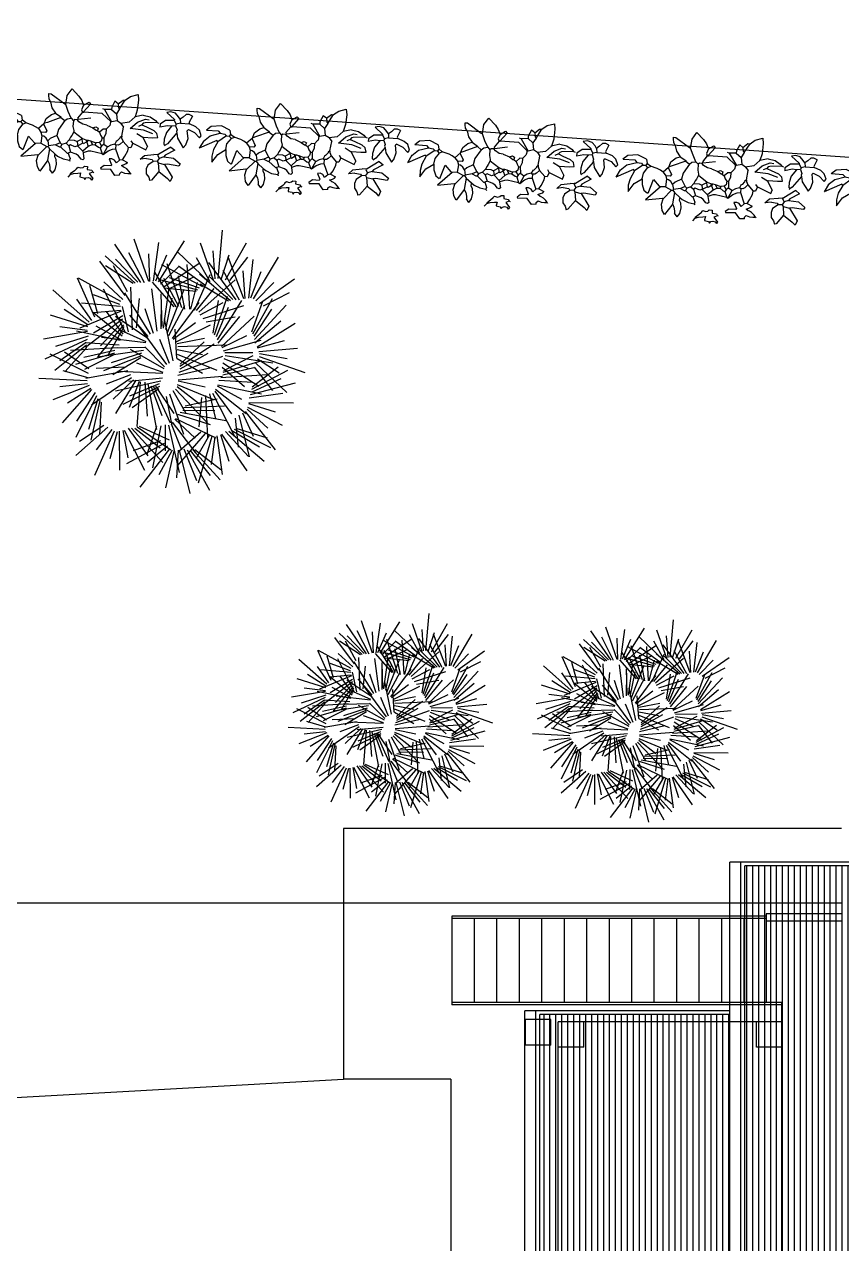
# Model space of a CAD drawing. Extents: x 4528.4 to 4562.1, y -3722.5 to -3696.6.
# Drawn here: x 4538.28 to 4543.76, y -3709.87 to -3701.7 of the extents above; entities that cross this region are included whole.
import ezdxf

# ---------------------------------------------------------------- set-up
doc = ezdxf.new("R2010")
doc.units = 0
doc.layers.get('0').update_dxf_attribs({"true_color": 0xffffff})
for name, color, linetype, true_color in [('alberi', 74, 'Continuous', 0x4c9900), ('copertura', 8, 'Continuous', 0x808080), ('copertura_pianta', 1, 'Continuous', 0xff0000), ('coppi', 191, 'Continuous', 0xbf7fff), ('costruz', 205, 'Continuous', 0x854c99), ('infissi', 83, 'Continuous', 0x7fcc66), ('muro_trat', 30, 'Continuous', 0xff7f00), ('planim', 1, 'Continuous', 0xff0000), ('retini', 9, 'Continuous', 0xc0c0c0), ('retino', 4, 'Continuous', 0x00ffff), ('scala', 41, 'Continuous', 0xffdf7f), ('verde', 82, 'Continuous', 0x33cc00)]:
    doc.layers.add(name, color=color, linetype=linetype, true_color=true_color)
pattern_1 = [(270, (0, 0), (0.08, 0), [])]

# ---------------------------------------------------------------- blocks, each defined once
blk = doc.blocks.new('albero033')
for p, q in [((-0.295, 0.761), (-0.225, 1.169)), ((-0.222, 0.764), (-0.04, 1.154)), ((0.161, 0.764), (0.14, 1.212)), ((-0.383, 0.744), (-0.681, 1.08)), ((-0.339, 0.758), (-0.446, 1.102)), ((-0.305, 0.762), (-0.337, 1.016)), ((-0.251, 0.755), (-0.155, 1.055)), ((-0.192, 0.773), (-0.024, 1.017)), ((-0.168, 0.768), (0.065, 1.064)), ((0.093, 0.752), (-0.087, 1.105)), ((0.189, 0.759), (0.217, 1.017)), ((0.204, 0.746), (0.337, 1.082)), ((-0.358, 0.758), (-0.499, 0.977)), ((-0.148, 0.767), (0.077, 0.971)), ((-0.145, 0.487), (-0.12, 0.917)), ((0.051, 0.748), (-0.104, 0.972)), ((0.134, 0.755), (0.068, 0.985)), ((0.233, 0.728), (0.368, 0.946)), ((0.24, 0.722), (0.551, 0.995)), ((-0.429, 0.692), (-0.79, 0.853)), ((-0.572, 0.452), (-0.79, 0.844)), ((-0.398, 0.72), (-0.595, 0.858)), ((-0.525, 0.455), (-0.556, 0.815)), ((-0.482, 0.449), (-0.325, 0.832)), ((-0.212, 0.457), (-0.297, 0.862)), ((-0.12, 0.506), (-0.055, 0.795)), ((-0.096, 0.51), (0.011, 0.871)), ((0.27, 0.689), (0.534, 0.862)), ((0.299, 0.678), (0.686, 0.867)), ((0.573, 0.608), (0.723, 0.835)), ((0.591, 0.571), (0.853, 0.868)), ((-0.459, 0.664), (-0.72, 0.739)), ((-0.544, 0.46), (-0.634, 0.704)), ((-0.491, 0.452), (-0.467, 0.707)), ((-0.251, 0.438), (-0.478, 0.718)), ((-0.44, 0.434), (-0.281, 0.706)), ((-0.41, 0.436), (-0.148, 0.778)), ((-0.221, 0.454), (-0.345, 0.679)), ((-0.169, 0.468), (-0.19, 0.782)), ((-0.078, 0.517), (0.057, 0.789)), ((0.035, 0.408), (0.046, 0.68)), ((0.07, 0.386), (0.14, 0.775)), ((0.132, 0.354), (0.386, 0.724)), ((0.327, 0.666), (0.611, 0.75)), ((0.343, 0.646), (0.71, 0.73)), ((0.61, 0.534), (0.799, 0.68)), ((0.628, 0.512), (1.037, 0.696)), ((-0.742, 0.318), (-0.996, 0.597)), ((-0.627, 0.411), (-0.945, 0.646)), ((-0.738, 0.337), (-0.902, 0.593)), ((-0.592, 0.432), (-0.754, 0.608)), ((-0.287, 0.409), (-0.688, 0.611)), ((-0.27, 0.431), (-0.481, 0.583)), ((-0.379, 0.439), (-0.162, 0.641)), ((-0.356, 0.428), (-0.065, 0.666)), ((-0.337, 0.423), (-0.073, 0.573)), ((-0.19, 0.219), (-0.24, 0.63)), ((-0.121, 0.243), (-0.059, 0.668)), ((-0.07, 0.261), (0.068, 0.612)), ((0.105, 0.363), (0.191, 0.587)), ((0.358, 0.634), (0.661, 0.65)), ((-0.748, 0.265), (-1.103, 0.508)), ((-0.752, 0.295), (-0.965, 0.501)), ((-0.663, 0.389), (-0.902, 0.52)), ((-0.231, 0.203), (-0.433, 0.502)), ((-0.147, 0.226), (-0.14, 0.54)), ((-0.095, 0.26), (-0.004, 0.542)), ((-0.052, 0.266), (0.106, 0.526)), ((0.092, 0.062), (0.074, 0.476)), ((0.151, 0.333), (0.33, 0.522)), ((0.155, 0.314), (0.464, 0.502)), ((0.163, 0.081), (0.258, 0.501)), ((0.627, 0.466), (0.988, 0.465)), ((0.634, 0.484), (0.884, 0.553)), ((-0.744, 0.234), (-1.024, 0.378)), ((-0.31, 0.344), (-0.706, 0.36)), ((-0.27, 0.177), (-0.652, 0.413)), ((-0.293, 0.381), (-0.526, 0.436)), ((-0.25, 0.198), (-0.447, 0.367)), ((-0.2, 0.216), (-0.303, 0.451)), ((0.05, 0.049), (-0.128, 0.363)), ((0.137, 0.066), (0.166, 0.379)), ((0.167, 0.282), (0.407, 0.374)), ((0.19, 0.096), (0.302, 0.37)), ((0.215, 0.095), (0.379, 0.434)), ((0.234, 0.099), (0.411, 0.346)), ((0.599, 0.383), (0.856, 0.201)), ((0.599, 0.352), (0.917, 0.062)), ((0.618, 0.422), (0.986, 0.234)), ((0.621, 0.432), (0.874, 0.386)), ((0.741, 0.051), (0.928, 0.4)), ((-0.757, 0.192), (-1.148, 0.328)), ((-0.328, 0.306), (-0.599, 0.28)), ((0.01, 0.027), (-0.353, 0.291)), ((0.031, 0.046), (-0.153, 0.229)), ((0.083, 0.06), (-0.003, 0.302)), ((0.17, 0.272), (0.582, 0.303)), ((0.174, 0.229), (0.488, 0.207)), ((0.579, 0.281), (0.706, 0.005)), ((0.586, 0.299), (0.799, -0.011)), ((0.598, 0.321), (0.781, 0.088)), ((0.715, 0.083), (0.809, 0.338)), ((0.79, 0.002), (1.146, 0.275)), ((-0.761, 0.148), (-1.118, 0.099)), ((-0.759, 0.182), (-1.015, 0.193)), ((-0.764, 0.129), (-1.003, 0.026)), ((-0.523, -0.06), (-0.844, 0.136)), ((-0.524, -0.041), (-0.753, 0.159)), ((-0.298, 0.114), (-0.691, 0.165)), ((-0.278, 0.15), (-0.505, 0.225)), ((0.19, 0.202), (0.612, 0.12)), ((0.206, 0.175), (0.483, 0.071)), ((0.206, 0.151), (0.549, -0.004)), ((0.21, 0.132), (0.462, -0.038)), ((0.577, 0.08), (0.965, 0.159)), ((0.585, 0.121), (0.842, 0.211)), ((0.767, 0.019), (0.918, 0.205)), ((-0.755, 0.102), (-1.135, -0.137)), ((-0.711, 0.049), (-0.929, -0.281)), ((-0.513, -0.113), (-0.922, 0.022)), ((-0.707, -0.307), (-0.913, 0.071)), ((-0.734, 0.083), (-0.901, -0.088)), ((-0.688, 0.014), (-0.805, -0.231)), ((-0.696, -0.278), (-0.793, 0.002)), ((-0.525, -0.085), (-0.787, 0.053)), ((-0.677, -0.262), (-0.777, 0.101)), ((-0.327, 0.056), (-0.7, 0.004)), ((-0.665, -0.247), (-0.695, 0.055)), ((-0.286, 0.021), (-0.687, -0.134)), ((-0.341, 0.07), (-0.644, 0.079)), ((-0.313, 0.035), (-0.603, -0.025)), ((-0.319, 0.078), (-0.591, 0.076)), ((-0.258, 0.007), (-0.535, -0.142)), ((-0.023, -0.034), (-0.411, 0.046)), ((0, 0), (-0.221, 0.092)), ((0.28, 0.002), (0.654, -0.128)), ((0.307, 0.033), (0.574, -0.02)), ((0.569, 0.04), (0.808, 0.042)), ((0.57, 0.011), (1.008, -0.089)), ((0.8, -0.043), (1.152, 0.039)), ((0.802, -0.024), (1.03, 0.1)), ((-0.748, -0.368), (-1.035, -0.069)), ((-0.717, -0.336), (-0.901, -0.081)), ((-0.501, -0.142), (-0.81, -0.081)), ((-0.231, -0.028), (-0.564, -0.273)), ((-0.224, -0.034), (-0.378, -0.24)), ((-0.197, -0.055), (-0.358, -0.378)), ((-0.047, -0.068), (-0.318, -0.05)), ((-0.183, -0.069), (-0.233, -0.324)), ((0.007, -0.097), (-0.2, -0.319)), ((0.026, -0.096), (-0.18, -0.411)), ((-0.155, -0.076), (-0.173, -0.525)), ((-0.128, -0.07), (-0.081, -0.305)), ((0.051, -0.099), (-0.095, -0.357)), ((-0.086, -0.07), (0.062, -0.437)), ((0.08, -0.088), (-0.068, -0.492)), ((-0.045, -0.07), (0.091, -0.306)), ((0.108, -0.077), (0.038, -0.384)), ((0.152, -0.079), (0.118, -0.491)), ((0.162, -0.078), (0.216, -0.329)), ((0.196, -0.071), (0.333, -0.405)), ((0.215, -0.07), (0.374, -0.276)), ((0.239, -0.054), (0.565, -0.363)), ((0.252, -0.029), (0.46, -0.149)), ((0.45, -0.099), (0.529, -0.522)), ((0.469, -0.074), (0.565, -0.374)), ((0.508, -0.054), (0.688, -0.427)), ((0.516, -0.048), (0.69, -0.237)), ((0.542, -0.025), (0.83, -0.243)), ((0.558, -0.014), (0.8, -0.111)), ((0.635, -0.289), (0.814, -0.084)), ((0.648, -0.328), (0.947, -0.069)), ((0.801, -0.088), (1.202, -0.187)), ((0.802, -0.078), (1.058, -0.064)), ((-0.502, -0.186), (-0.915, -0.164)), ((-0.501, -0.196), (-0.75, -0.257)), ((0.392, -0.144), (0.327, -0.44)), ((0.409, -0.133), (0.391, -0.509)), ((0.432, -0.123), (0.437, -0.419)), ((0.791, -0.131), (1.083, -0.248)), ((0.798, -0.161), (1.174, -0.37)), ((0.798, -0.215), (1.076, -0.468)), ((0.805, -0.191), (1.036, -0.376)), ((-0.771, -0.405), (-1.112, -0.287)), ((-0.754, -0.376), (-0.978, -0.25)), ((-0.58, -0.563), (-0.826, -0.278)), ((-0.493, -0.229), (-0.823, -0.376)), ((-0.475, -0.272), (-0.773, -0.607)), ((-0.575, -0.544), (-0.732, -0.283)), ((-0.491, -0.249), (-0.692, -0.413)), ((-0.449, -0.284), (-0.562, -0.495)), ((-0.417, -0.311), (-0.535, -0.688)), ((-0.385, -0.337), (-0.43, -0.606)), ((0.298, -0.332), (0.693, -0.352)), ((0.316, -0.294), (0.587, -0.27)), ((0.662, -0.368), (0.869, -0.248)), ((0.677, -0.392), (1.107, -0.263)), ((0.796, -0.234), (0.982, -0.473)), ((-0.787, -0.449), (-1.234, -0.489)), ((-0.783, -0.421), (-1.043, -0.404)), ((-0.587, -0.616), (-0.935, -0.363)), ((-0.59, -0.585), (-0.797, -0.374)), ((-0.265, -0.415), (-0.621, -0.536)), ((-0.218, -0.442), (-0.583, -0.669)), ((-0.281, -0.404), (-0.581, -0.452)), ((-0.248, -0.433), (-0.521, -0.546)), ((-0.188, -0.45), (-0.433, -0.649)), ((0.199, -0.445), (0.281, -0.85)), ((0.208, -0.441), (0.33, -0.667)), ((0.238, -0.425), (0.463, -0.708)), ((0.257, -0.419), (0.466, -0.572)), ((0.275, -0.397), (0.674, -0.602)), ((0.28, -0.369), (0.513, -0.426)), ((0.67, -0.437), (1.028, -0.485)), ((0.679, -0.42), (0.936, -0.385)), ((-0.772, -0.517), (-1.116, -0.711)), ((-0.777, -0.476), (-1.004, -0.552)), ((-0.598, -0.688), (-0.985, -0.542)), ((-0.767, -0.558), (-0.983, -0.723)), ((-0.584, -0.647), (-0.86, -0.495)), ((-0.155, -0.479), (-0.436, -0.783)), ((-0.147, -0.485), (-0.259, -0.716)), ((-0.116, -0.5), (-0.214, -0.848)), ((-0.1, -0.512), (-0.102, -0.771)), ((0.064, -0.503), (-0.073, -0.774)), ((-0.072, -0.513), (-0.005, -0.957)), ((-0.046, -0.502), (0.044, -0.724)), ((0.082, -0.496), (-0.028, -0.857)), ((-0.005, -0.494), (0.21, -0.827)), ((0.036, -0.487), (0.213, -0.693)), ((0.107, -0.493), (0.039, -0.781)), ((0.131, -0.474), (0.103, -0.903)), ((0.156, -0.455), (0.174, -0.769)), ((0.627, -0.547), (0.904, -0.876)), ((0.631, -0.516), (0.862, -0.73)), ((0.655, -0.479), (0.995, -0.714)), ((0.659, -0.47), (0.904, -0.549)), ((0.456, -0.674), (0.673, -0.774)), ((0.48, -0.641), (0.865, -0.735)), ((0.505, -0.607), (0.775, -0.635)), ((0.598, -0.614), (0.688, -0.904)), ((0.607, -0.597), (0.777, -0.933)), ((0.622, -0.577), (0.773, -0.832)), ((-0.598, -0.778), (-0.984, -1.007)), ((-0.603, -0.732), (-0.962, -0.772)), ((-0.6, -0.698), (-0.856, -0.681)), ((-0.607, -0.751), (-0.849, -0.847)), ((-0.273, -0.769), (-0.601, -0.954)), ((-0.291, -0.761), (-0.577, -0.864)), ((-0.222, -0.786), (-0.538, -1.078)), ((-0.253, -0.783), (-0.501, -0.945)), ((-0.191, -0.789), (-0.394, -1.03)), ((0.218, -0.764), (0.032, -1.005)), ((0.035, -0.783), (0.249, -0.952)), ((0.237, -0.761), (0.061, -1.094)), ((0.262, -0.763), (0.14, -1.033)), ((0.289, -0.749), (0.18, -1.165)), ((0.317, -0.735), (0.276, -1.047)), ((0.361, -0.733), (0.365, -1.147)), ((0.371, -0.731), (0.447, -0.976)), ((0.404, -0.721), (0.571, -1.041)), ((0.423, -0.718), (0.6, -0.909)), ((0.445, -0.7), (0.798, -0.977)), ((-0.555, -0.833), (-0.783, -1.157)), ((-0.578, -0.798), (-0.75, -0.964)), ((-0.533, -0.868), (-0.657, -1.11)), ((-0.153, -0.811), (-0.373, -1.162)), ((-0.144, -0.815), (-0.211, -1.063)), ((-0.111, -0.825), (-0.142, -1.184)), ((-0.093, -0.833), (-0.046, -1.088)), ((-0.065, -0.829), (0.083, -1.253)), ((-0.042, -0.813), (0.088, -1.014)), ((-0.003, -0.798), (0.27, -1.084))]:
    blk.add_line(p, q)
blk = doc.blocks.new('siepe')
at = {"layer": 'alberi'}
for p, q in [((-0.397, 0.423), (-0.337, 0.516)), ((-0.337, 0.516), (-0.241, 0.427)), ((0.45, 0.468), (0.549, 0.501)), ((0.549, 0.501), (0.56, 0.427)), ((-0.646, 0.431), (-0.615, 0.431)), ((-0.644, 0.405), (-0.646, 0.431)), ((-0.637, 0.36), (-0.644, 0.405)), ((-0.615, 0.323), (-0.637, 0.36)), ((-0.615, 0.431), (-0.423, 0.308)), ((-0.407, 0.3), (-0.397, 0.423)), ((-0.241, 0.427), (-0.199, 0.372)), ((-0.199, 0.372), (-0.169, 0.308)), ((-0.169, 0.308), (-0.1, 0.354)), ((-0.077, 0.331), (-0.169, 0.215)), ((-0.1, 0.354), (-0.077, 0.331)), ((0.246, 0.392), (0.208, 0.308)), ((0.292, 0.361), (0.246, 0.392)), ((0.292, 0.361), (0.354, 0.415)), ((0.292, 0.361), (0.3, 0.308)), ((0.315, 0.292), (0.383, 0.416)), ((0.354, 0.415), (0.384, 0.415)), ((0.383, 0.416), (0.45, 0.468)), ((0.56, 0.427), (0.553, 0.294)), ((-0.615, 0.323), (-0.592, 0.246)), ((-0.592, 0.246), (-0.538, 0.177)), ((-0.591, 0.157), (-0.538, 0.177)), ((-0.538, 0.177), (-0.461, 0.131)), ((-0.423, 0.308), (-0.407, 0.3)), ((-0.369, 0.209), (-0.407, 0.3)), ((-0.323, 0.123), (-0.369, 0.209)), ((-0.177, 0.215), (-0.238, 0.131)), ((-0.169, 0.308), (-0.192, 0.246)), ((-0.192, 0.246), (-0.177, 0.215)), ((-0.177, 0.215), (-0.169, 0.215)), ((-0.169, 0.215), (-0.161, 0.215)), ((0.088, 0.215), (-0.161, 0.215)), ((0.208, 0.115), (0.088, 0.215)), ((0.115, 0.269), (0.092, 0.277)), ((0.208, 0.277), (0.115, 0.269)), ((0.115, 0.269), (0.221, 0.111)), ((0.208, 0.308), (0.208, 0.277)), ((0.208, 0.277), (0.277, 0.223)), ((0.315, 0.292), (0.277, 0.223)), ((0.277, 0.223), (0.292, 0.131)), ((0.3, 0.308), (0.315, 0.292)), ((0.53, 0.2), (0.454, 0.123)), ((0.553, 0.294), (0.53, 0.2)), ((0.638, 0.231), (0.53, 0.2)), ((0.53, 0.2), (0.53, 0.208)), ((0.568, 0.132), (0.671, 0.18)), ((0.638, 0.231), (0.733, 0.216)), ((0.671, 0.18), (0.72, 0.175)), ((0.733, 0.216), (0.807, 0.172)), ((0.807, 0.172), (0.83, 0.146)), ((0.942, 0.18), (0.873, 0.126)), ((1.058, 0.188), (0.942, 0.18)), ((1.005, 0.302), (0.95, 0.288)), ((0.95, 0.288), (1.058, 0.203)), ((1.068, 0.287), (1.005, 0.302)), ((1.058, 0.203), (1.058, 0.188)), ((1.058, 0.188), (1.088, 0.142)), ((1.111, 0.242), (1.068, 0.287)), ((1.135, 0.211), (1.111, 0.242)), ((1.173, 0.242), (1.135, 0.211)), ((1.135, 0.211), (1.142, 0.157)), ((1.21, 0.28), (1.173, 0.242)), ((1.252, 0.283), (1.21, 0.28)), ((1.296, 0.265), (1.252, 0.283)), ((1.296, 0.265), (1.257, 0.173)), ((1.257, 0.173), (1.265, 0.157)), ((-1.331, -0.058), (-1.247, 0.019)), ((-1.241, 0.143), (-1.303, 0.09)), ((-1.301, 0.092), (-1.145, 0.092)), ((-1.247, 0.019), (-1.115, 0.061)), ((-1.106, 0.161), (-1.241, 0.143)), ((-1.145, 0.092), (-1.115, 0.061)), ((-1.03, 0.031), (-1.138, -0.054)), ((-1.115, 0.061), (-1.053, 0.054)), ((-0.989, 0.112), (-1.106, 0.161)), ((-1.053, 0.054), (-1.03, 0.031)), ((-1.03, 0.031), (-0.992, 0.031)), ((-1.015, -0.075), (-0.962, 0.002)), ((-0.976, 0.054), (-0.992, 0.031)), ((-0.961, 0), (-0.992, 0.031)), ((-0.989, 0.112), (-0.976, 0.054)), ((-0.927, 0.021), (-0.978, 0.056)), ((-0.922, 0.02), (-0.961, 0)), ((-0.834, -0.004), (-0.927, 0.021)), ((-0.684, 0.023), (-0.753, -0.046)), ((-0.684, 0.015), (-0.658, 0.098)), ((-0.684, 0.023), (-0.684, 0.015)), ((-0.684, 0.015), (-0.638, -0.069)), ((-0.638, 0.046), (-0.677, 0.031)), ((-0.658, 0.098), (-0.591, 0.157)), ((-0.461, 0.123), (-0.638, 0.046)), ((-0.407, 0.085), (-0.484, -0.038)), ((-0.461, 0.131), (-0.461, 0.123)), ((-0.461, 0.123), (-0.407, 0.085)), ((-0.407, 0.085), (-0.376, 0.113)), ((-0.376, 0.113), (-0.323, 0.123)), ((-0.323, 0.123), (-0.292, 0.092)), ((-0.277, 0.108), (-0.292, 0.092)), ((-0.292, 0.092), (-0.292, 0.015)), ((-0.292, 0.015), (-0.277, -0.038)), ((-0.238, 0.108), (-0.277, 0.108)), ((-0.238, 0.131), (-0.231, 0.115)), ((-0.231, 0.115), (-0.238, 0.108)), ((-0.217, 0.083), (-0.238, 0.108)), ((-0.231, 0.115), (-0.061, 0.146)), ((-0.164, 0.053), (-0.217, 0.083)), ((-0.108, 0.046), (-0.164, 0.053)), ((-0.108, 0.046), (-0.023, 0.015)), ((-0.023, 0.015), (0.015, 0.031)), ((-0.023, 0.015), (0.023, -0.015)), ((0.015, 0.031), (0.046, 0.015)), ((0.046, 0.015), (0.038, -0.015)), ((0.115, 0.008), (0.069, -0.038)), ((0.154, 0.008), (0.115, 0.008)), ((0.192, 0.054), (0.154, 0.008)), ((0.154, 0.008), (0.154, -0.05)), ((0.2, 0.061), (0.192, 0.054)), ((0.208, 0.108), (0.2, 0.061)), ((0.208, 0.108), (0.208, 0.115)), ((0.292, 0.131), (0.221, 0.111)), ((0.346, 0.1), (0.292, 0.131)), ((0.454, 0.123), (0.346, 0.1)), ((0.346, 0.1), (0.384, 0.054)), ((0.369, -0.069), (0.384, 0.054)), ((0.476, 0.04), (0.568, 0.132)), ((0.654, 0.031), (0.476, 0.04)), ((0.63, 0.1), (0.584, 0.077)), ((0.646, 0.123), (0.63, 0.1)), ((0.63, 0.1), (0.692, 0.077)), ((0.669, 0.131), (0.646, 0.123)), ((0.785, -0.009), (0.654, 0.031)), ((0.83, 0.146), (0.669, 0.131)), ((0.692, 0.077), (0.792, 0.038)), ((0.792, 0.038), (0.838, 0)), ((0.83, 0.146), (0.853, 0.138)), ((0.853, -0.054), (0.838, 0)), ((0.873, 0.126), (0.873, 0.088)), ((0.97, 0.113), (0.873, 0.088)), ((0.963, 0.021), (0.941, -0.068)), ((1.027, 0.111), (0.963, 0.021)), ((1.027, 0.111), (0.97, 0.113)), ((1.104, 0.027), (0.988, -0.127)), ((1.081, 0.119), (1.027, 0.111)), ((1.088, 0.142), (1.081, 0.119)), ((1.081, 0.119), (1.104, 0.065)), ((1.142, 0.157), (1.088, 0.142)), ((1.104, 0.065), (1.096, 0.042)), ((1.096, 0.042), (1.104, 0.027)), ((1.104, 0.027), (1.118, -0.046)), ((1.142, 0.157), (1.265, 0.157)), ((1.257, 0.08), (1.242, 0.065)), ((1.259, -0.038), (1.242, 0.065)), ((1.257, 0.08), (1.34, 0.047)), ((1.354, 0.124), (1.265, 0.157)), ((1.34, 0.047), (1.411, -0.02)), ((1.404, 0.084), (1.354, 0.124)), ((1.434, 0.011), (1.404, 0.084)), ((1.411, -0.02), (1.434, 0.011)), ((-1.153, -0.038), (-1.382, -0.157)), ((-1.33, -0.054), (-1.382, -0.157)), ((-1.138, -0.054), (-1.19, -0.164)), ((-1.138, -0.054), (-1.153, -0.038)), ((-1.129, -0.223), (-1.027, -0.152)), ((-1.027, -0.152), (-1.015, -0.075)), ((-1.027, -0.152), (-1.021, -0.229)), ((-0.935, -0.339), (-0.876, -0.154)), ((-0.876, -0.154), (-0.792, -0.238)), ((-0.792, -0.023), (-0.834, -0.004)), ((-0.753, -0.046), (-0.792, -0.023)), ((-0.753, -0.046), (-0.715, -0.092)), ((-0.653, -0.092), (-0.715, -0.092)), ((-0.715, -0.092), (-0.7, -0.138)), ((-0.7, -0.138), (-0.707, -0.238)), ((-0.672, -0.143), (-0.7, -0.138)), ((-0.64, -0.165), (-0.672, -0.143)), ((-0.638, -0.069), (-0.653, -0.092)), ((-0.5, -0.123), (-0.584, -0.169)), ((-0.484, -0.038), (-0.5, -0.123)), ((-0.5, -0.123), (-0.446, -0.215)), ((-0.315, -0.131), (-0.331, -0.169)), ((-0.3, -0.108), (-0.315, -0.131)), ((-0.277, -0.054), (-0.3, -0.108)), ((-0.277, -0.038), (-0.277, -0.054)), ((-0.277, -0.054), (-0.154, -0.138)), ((-0.161, -0.146), (-0.223, -0.184)), ((-0.154, -0.138), (-0.161, -0.146)), ((-0.161, -0.146), (-0.154, -0.184)), ((-0.154, -0.138), (-0.108, -0.154)), ((-0.108, -0.154), (-0.092, -0.177)), ((-0.108, -0.154), (-0.077, -0.154)), ((-0.077, -0.154), (-0.092, -0.177)), ((-0.077, -0.154), (-0.046, -0.161)), ((-0.046, -0.161), (0.031, -0.184)), ((-0.046, -0.161), (-0.015, -0.208)), ((0.023, -0.015), (0.038, -0.015)), ((0.038, -0.015), (0.069, -0.038)), ((0.069, -0.038), (0.085, -0.077)), ((0.1, -0.154), (0.077, -0.177)), ((0.085, -0.077), (0.108, -0.108)), ((0.108, -0.108), (0.1, -0.154)), ((0.108, -0.108), (0.131, -0.108)), ((0.154, -0.05), (0.131, -0.108)), ((0.131, -0.108), (0.138, -0.192)), ((0.3, -0.146), (0.284, -0.184)), ((0.3, -0.138), (0.3, -0.146)), ((0.315, -0.138), (0.3, -0.146)), ((0.346, -0.1), (0.315, -0.138)), ((0.369, -0.069), (0.346, -0.092)), ((0.346, -0.092), (0.346, -0.1)), ((0.392, -0.138), (0.354, -0.177)), ((0.369, -0.069), (0.369, -0.092)), ((0.369, -0.092), (0.392, -0.138)), ((0.392, -0.138), (0.469, -0.215)), ((0.523, -0.154), (0.5, -0.123)), ((0.523, -0.154), (0.5, -0.215)), ((0.523, -0.154), (0.707, -0.231)), ((0.653, -0.069), (0.569, -0.023)), ((0.653, -0.069), (0.661, -0.061)), ((0.653, -0.069), (0.723, -0.184)), ((0.661, -0.061), (0.784, -0.061)), ((0.784, -0.061), (0.853, -0.054)), ((0.941, -0.068), (0.942, -0.135)), ((0.942, -0.135), (0.958, -0.15)), ((0.958, -0.15), (0.95, -0.158)), ((0.988, -0.127), (0.958, -0.15)), ((1.118, -0.046), (1.204, -0.166)), ((1.204, -0.166), (1.234, -0.127)), ((1.234, -0.127), (1.259, -0.038)), ((-1.19, -0.164), (-1.207, -0.252)), ((-1.207, -0.252), (-1.202, -0.335)), ((-1.202, -0.335), (-1.129, -0.223)), ((-1.021, -0.229), (-0.993, -0.305)), ((-0.993, -0.305), (-0.943, -0.341)), ((-0.776, -0.246), (-0.962, -0.432)), ((-0.792, -0.238), (-0.776, -0.246)), ((-0.707, -0.238), (-0.776, -0.246)), ((-0.623, -0.277), (-0.73, -0.4)), ((-0.707, -0.238), (-0.623, -0.277)), ((-0.615, -0.2), (-0.64, -0.165)), ((-0.623, -0.277), (-0.607, -0.277)), ((-0.584, -0.169), (-0.615, -0.2)), ((-0.615, -0.2), (-0.6, -0.269)), ((-0.6, -0.269), (-0.607, -0.277)), ((-0.607, -0.277), (-0.584, -0.308)), ((-0.507, -0.246), (-0.6, -0.269)), ((-0.584, -0.308), (-0.6, -0.461)), ((-0.584, -0.308), (-0.507, -0.369)), ((-0.446, -0.215), (-0.507, -0.246)), ((-0.507, -0.246), (-0.454, -0.269)), ((-0.454, -0.269), (-0.438, -0.269)), ((-0.446, -0.215), (-0.423, -0.238)), ((-0.423, -0.238), (-0.438, -0.269)), ((-0.438, -0.269), (-0.346, -0.346)), ((-0.369, -0.215), (-0.423, -0.238)), ((-0.331, -0.169), (-0.369, -0.215)), ((-0.369, -0.215), (-0.331, -0.246)), ((-0.331, -0.169), (-0.261, -0.169)), ((-0.308, -0.231), (-0.331, -0.246)), ((-0.331, -0.246), (-0.3, -0.331)), ((-0.246, -0.254), (-0.308, -0.231)), ((-0.261, -0.169), (-0.223, -0.184)), ((-0.208, -0.238), (-0.246, -0.254)), ((-0.223, -0.184), (-0.215, -0.223)), ((-0.215, -0.223), (-0.208, -0.238)), ((-0.146, -0.2), (-0.208, -0.238)), ((-0.208, -0.238), (-0.208, -0.246)), ((-0.208, -0.246), (-0.138, -0.308)), ((-0.154, -0.184), (-0.146, -0.2)), ((-0.138, -0.208), (-0.146, -0.2)), ((-0.092, -0.177), (-0.138, -0.208)), ((-0.069, -0.238), (-0.138, -0.308)), ((-0.138, -0.308), (-0.131, -0.331)), ((-0.066, -0.303), (-0.131, -0.329)), ((-0.092, -0.177), (-0.092, -0.184)), ((-0.092, -0.184), (-0.069, -0.238)), ((-0.015, -0.208), (-0.069, -0.238)), ((-0.031, -0.3), (-0.066, -0.303)), ((0.123, -0.323), (-0.031, -0.3)), ((-0.015, -0.208), (0.023, -0.208)), ((0.031, -0.184), (0.023, -0.208)), ((0.023, -0.208), (0.069, -0.238)), ((0.077, -0.177), (0.031, -0.184)), ((0.069, -0.238), (0.092, -0.246)), ((0.077, -0.177), (0.108, -0.223)), ((0.108, -0.223), (0.092, -0.246)), ((0.092, -0.246), (0.123, -0.323)), ((0.138, -0.192), (0.108, -0.223)), ((0.123, -0.323), (0.138, -0.331)), ((0.138, -0.192), (0.185, -0.223)), ((0.185, -0.231), (0.138, -0.331)), ((0.138, -0.331), (0.2, -0.279)), ((0.231, -0.2), (0.185, -0.231)), ((0.185, -0.223), (0.185, -0.231)), ((0.2, -0.279), (0.257, -0.253)), ((0.284, -0.184), (0.231, -0.2)), ((0.257, -0.253), (0.3, -0.246)), ((0.284, -0.184), (0.3, -0.192)), ((0.331, -0.192), (0.3, -0.192)), ((0.3, -0.192), (0.3, -0.246)), ((0.3, -0.246), (0.361, -0.392)), ((0.354, -0.177), (0.331, -0.192)), ((0.429, -0.336), (0.463, -0.259)), ((0.463, -0.259), (0.469, -0.215)), ((0.5, -0.215), (0.469, -0.215)), ((0.638, -0.361), (0.694, -0.305)), ((0.694, -0.305), (0.815, -0.284)), ((0.707, -0.231), (0.723, -0.184)), ((0.869, -0.284), (0.815, -0.284)), ((0.869, -0.277), (0.876, -0.277)), ((0.869, -0.277), (0.869, -0.284)), ((0.876, -0.277), (0.869, -0.284)), ((0.869, -0.284), (0.869, -0.292)), ((0.869, -0.292), (0.892, -0.331)), ((0.876, -0.277), (0.884, -0.277)), ((1.038, -0.169), (0.884, -0.277)), ((0.953, -0.308), (0.892, -0.331)), ((0.969, -0.284), (0.953, -0.308)), ((0.953, -0.308), (1.084, -0.315)), ((1.092, -0.208), (0.969, -0.284)), ((1.038, -0.169), (1.092, -0.208)), ((1.084, -0.315), (1.176, -0.384)), ((-0.962, -0.432), (-0.738, -0.392)), ((-0.747, -0.473), (-0.73, -0.4)), ((-0.731, -0.559), (-0.747, -0.473)), ((-0.738, -0.392), (-0.73, -0.4)), ((-0.607, -0.477), (-0.695, -0.612)), ((-0.6, -0.461), (-0.607, -0.477)), ((-0.6, -0.461), (-0.576, -0.502)), ((-0.507, -0.369), (-0.507, -0.377)), ((-0.507, -0.369), (-0.471, -0.395)), ((-0.507, -0.407), (-0.507, -0.377)), ((-0.487, -0.444), (-0.507, -0.407)), ((-0.478, -0.505), (-0.487, -0.444)), ((-0.471, -0.395), (-0.391, -0.427)), ((-0.391, -0.427), (-0.308, -0.438)), ((-0.346, -0.346), (-0.331, -0.346)), ((-0.3, -0.331), (-0.331, -0.346)), ((-0.331, -0.346), (-0.315, -0.384)), ((-0.315, -0.384), (-0.3, -0.415)), ((-0.315, -0.438), (-0.308, -0.438)), ((-0.3, -0.415), (-0.308, -0.438)), ((-0.308, -0.438), (-0.3, -0.454)), ((-0.222, -0.354), (-0.3, -0.331)), ((-0.19, -0.374), (-0.222, -0.354)), ((-0.154, -0.415), (-0.19, -0.374)), ((-0.131, -0.423), (-0.154, -0.415)), ((-0.131, -0.331), (-0.115, -0.407)), ((-0.115, -0.407), (-0.131, -0.423)), ((0.161, -0.477), (0.115, -0.515)), ((0.254, -0.477), (0.161, -0.477)), ((0.26, -0.381), (0.223, -0.384)), ((0.223, -0.384), (0.261, -0.461)), ((0.261, -0.461), (0.254, -0.477)), ((0.295, -0.395), (0.26, -0.381)), ((0.323, -0.431), (0.295, -0.395)), ((0.361, -0.392), (0.323, -0.431)), ((0.4, -0.384), (0.361, -0.392)), ((0.392, -0.461), (0.428, -0.447)), ((0.423, -0.484), (0.392, -0.461)), ((0.4, -0.384), (0.429, -0.336)), ((0.4, -0.384), (0.469, -0.415)), ((0.438, -0.487), (0.423, -0.484)), ((0.428, -0.447), (0.455, -0.432)), ((0.469, -0.503), (0.438, -0.487)), ((0.455, -0.432), (0.469, -0.415)), ((0.723, -0.346), (0.638, -0.361)), ((0.723, -0.346), (0.8, -0.354)), ((0.746, -0.431), (0.729, -0.483)), ((0.729, -0.483), (0.733, -0.549)), ((0.815, -0.377), (0.746, -0.431)), ((0.8, -0.354), (0.815, -0.377)), ((0.869, -0.369), (0.815, -0.377)), ((0.892, -0.331), (0.869, -0.369)), ((0.869, -0.369), (0.884, -0.392)), ((0.884, -0.392), (0.969, -0.407)), ((0.884, -0.392), (0.899, -0.507)), ((1.007, -0.4), (0.969, -0.407)), ((0.969, -0.407), (1.084, -0.569)), ((1.161, -0.415), (1.007, -0.4)), ((1.176, -0.384), (1.161, -0.415)), ((-0.695, -0.612), (-0.731, -0.559)), ((-0.576, -0.502), (-0.563, -0.552)), ((-0.563, -0.552), (-0.561, -0.584)), ((-0.523, -0.63), (-0.561, -0.584)), ((-0.523, -0.63), (-0.491, -0.582)), ((-0.491, -0.582), (-0.478, -0.505)), ((-0.284, -0.63), (-0.315, -0.669)), ((-0.231, -0.577), (-0.284, -0.623)), ((-0.284, -0.63), (-0.239, -0.612)), ((-0.284, -0.623), (-0.284, -0.63)), ((-0.239, -0.612), (-0.182, -0.604)), ((-0.208, -0.554), (-0.231, -0.577)), ((-0.2, -0.538), (-0.208, -0.546)), ((-0.208, -0.546), (-0.208, -0.554)), ((-0.2, -0.538), (-0.185, -0.523)), ((-0.185, -0.523), (-0.147, -0.533)), ((-0.182, -0.604), (-0.146, -0.6)), ((-0.146, -0.6), (-0.154, -0.646)), ((-0.154, -0.646), (-0.154, -0.653)), ((-0.154, -0.653), (-0.1, -0.661)), ((-0.147, -0.533), (-0.117, -0.523)), ((-0.117, -0.523), (-0.1, -0.507)), ((-0.1, -0.507), (-0.061, -0.507)), ((-0.07, -0.662), (-0.043, -0.654)), ((-0.061, -0.507), (-0.061, -0.546)), ((-0.061, -0.546), (0, -0.554)), ((-0.043, -0.654), (-0.012, -0.659)), ((0.015, -0.577), (-0.031, -0.6)), ((-0.031, -0.6), (0.023, -0.661)), ((0, -0.554), (0.015, -0.577)), ((0.031, -0.584), (0.015, -0.577)), ((0.115, -0.515), (0.123, -0.53)), ((0.254, -0.523), (0.123, -0.53)), ((0.315, -0.6), (0.254, -0.523)), ((0.377, -0.592), (0.315, -0.6)), ((0.377, -0.569), (0.4, -0.546)), ((0.377, -0.592), (0.377, -0.569)), ((0.4, -0.546), (0.442, -0.56)), ((0.442, -0.56), (0.487, -0.564)), ((0.504, -0.535), (0.469, -0.503)), ((0.487, -0.564), (0.523, -0.561)), ((0.523, -0.561), (0.504, -0.535)), ((0.523, -0.561), (0.53, -0.569)), ((0.733, -0.549), (0.769, -0.592)), ((0.769, -0.592), (0.784, -0.638)), ((0.807, -0.63), (0.784, -0.638)), ((0.899, -0.507), (0.807, -0.63)), ((0.899, -0.507), (1.022, -0.592)), ((1.022, -0.592), (1.061, -0.63)), ((1.084, -0.569), (1.061, -0.63)), ((-0.1, -0.661), (-0.085, -0.684)), ((-0.085, -0.684), (-0.07, -0.662)), ((-0.012, -0.659), (0.008, -0.684)), ((0.023, -0.661), (0.008, -0.684))]:
    blk.add_line(p, q, dxfattribs=at)
for centre, start, end in [((0.088, 0.215), 49.844, 89.647), ((-0.989, 0.112), 12.8043, 67.5333)]:
    blk.add_arc(centre, 0.000000961, start, end, dxfattribs=at)
blk = doc.blocks.new('SAGOMA ESIST')
at = {"layer": 'coppi'}
h = blk.add_hatch(dxfattribs=at)
h.set_pattern_fill('001', color=256, scale=0.08, angle=270, style=0, pattern_type=0)
h.set_pattern_definition(pattern_1)
h.paths.add_polyline_path([(-16.965, 11), (-22.69, 11), (-22.69, 10.325), (-22.4, 10.325), (-22.4, 9.14), (-22.69, 9.14), (-22.69, -0.45), (-16.965, -0.45)], flags=0)
h.paths.add_polyline_path([(-22.4, 10.295), (-22.69, 10.295), (-22.69, 9.17), (-22.4, 9.17)], flags=0)
h.paths.add_polyline_path([(-22.4, 10.325), (-22.69, 10.325), (-22.69, 10.295), (-22.4, 10.295)], flags=0)
h.paths.add_polyline_path([(-22.4, 9.17), (-22.69, 9.17), (-22.69, 9.14), (-22.4, 9.14)], flags=0)
h = blk.add_hatch(dxfattribs=at)
h.set_pattern_fill('001', color=256, scale=0.08, angle=270, style=0, pattern_type=0)
h.set_pattern_definition(pattern_1)
h.paths.add_polyline_path([(-25.44, 0.35), (-22.89, 0.35), (-22.89, 9.01), (-25.44, 9.01)], flags=0)
at = {"layer": 'copertura'}
for p, q in [((-25.64, -0.2), (-25.64, 9.06)), ((-22.89, 9.06), (-25.64, 9.06)), ((-25.49, -0.2), (-25.49, 9.06))]:
    blk.add_line(p, q, dxfattribs=at)
at = {"layer": 'copertura_pianta'}
for p, q in [((-10.94, 11.05), (-22.89, 11.05)), ((-22.89, -0.5), (-22.89, 11.05)), ((-22.74, -0.5), (-22.74, 11.05))]:
    blk.add_line(p, q, dxfattribs=at)
at = {"layer": 'muro_trat'}
for p, q in [((-22.19, 4.63), (-22.19, 9.17)), ((-25.19, 0.35), (-25.19, 8.91)), ((-22.19, 8.91), (-25.19, 8.91)), ((-24.85, 8.57), (-24.85, 8.91)), ((-22.53, 8.57), (-22.53, 8.91)), ((-24.85, 8.57), (-25.19, 8.57)), ((-22.19, 8.57), (-22.53, 8.57))]:
    blk.add_line(p, q, dxfattribs=at)
at = {"layer": 'retini'}
for p in [(-16.965, 11), (-22.69, -0.45)]:
    blk.add_line(p, (-22.69, 11), dxfattribs=at)
at = {"layer": 'retino'}
for p in [(-25.44, -0.15), (-22.89, 9.01)]:
    blk.add_line(p, (-25.44, 9.01), dxfattribs=at)
at = {"layer": 'scala'}
for p, q in [((-26.62, 10.325), (-26.62, 9.14)), ((-22.89, 10.325), (-26.62, 10.325)), ((-22.89, 10.295), (-26.62, 10.295)), ((-26.318, 10.295), (-26.318, 9.17)), ((-26.017, 10.295), (-26.017, 9.17)), ((-25.716, 10.295), (-25.716, 9.17)), ((-25.414, 10.295), (-25.414, 9.17)), ((-25.113, 10.295), (-25.113, 9.17)), ((-24.811, 10.295), (-24.811, 9.17)), ((-24.51, 10.295), (-24.51, 9.17)), ((-24.208, 10.295), (-24.208, 9.17)), ((-23.907, 10.295), (-23.907, 9.17)), ((-23.606, 10.295), (-23.606, 9.17)), ((-23.304, 10.295), (-23.304, 9.17)), ((-23.003, 10.295), (-23.003, 9.17)), ((-22.4, 10.325), (-22.89, 10.325)), ((-22.4, 10.295), (-22.89, 10.295)), ((-22.701, 10.295), (-22.701, 9.17)), ((-22.4, 10.36), (-22.4, 9.17)), ((-21.39, 10.36), (-22.4, 10.36)), ((-21.39, 10.26), (-22.4, 10.26)), ((-22.89, 9.17), (-26.62, 9.17)), ((-22.19, 9.17), (-22.89, 9.17)), ((-22.89, 9.14), (-26.62, 9.14)), ((-22.19, 9.14), (-22.89, 9.14))]:
    blk.add_line(p, q, dxfattribs=at)

msp = doc.modelspace()

# ---------------------------------------------------------------- hatches: boundary and pattern name
at = {"layer": 'verde'}
h = msp.add_hatch(dxfattribs=at)
h.set_pattern_fill('AR-SAND', color=256, scale=0.22, style=0)
h.paths.add_polyline_path([(4548.6309, -3702.9288), (4543.7559, -3702.5888), (4543.7559, -3707.0888), (4548.6309, -3707.0888)], flags=0)
h.paths.add_polyline_path([(4543.7559, -3702.5888), (4531.1037, -3701.7063), (4531.306, -3707.5888), (4540.4159, -3707.5888), (4540.4159, -3707.0888), (4543.7559, -3707.0888)], flags=0)
h.paths.add_polyline_path([(4540.4159, -3707.5888), (4531.306, -3707.5888), (4531.3221, -3708.0584), (4533.4588, -3709.1539), (4540.4159, -3708.7688)], flags=0)
h.paths.add_polyline_path([(4549.1309, -3702.9636), (4548.6309, -3702.9288), (4548.6309, -3707.0888), (4549.1309, -3707.0888)], flags=0)

# ---------------------------------------------------------------- linework, layer by layer
at = {"layer": 'costruz'}
for p, q in [((4543.7559, -3707.5888), (4531.2059, -3707.5888)), ((4541.6359, -3708.5388), (4541.6359, -3708.3688)), ((4541.8059, -3708.3688), (4541.6359, -3708.3688)), ((4541.8059, -3708.5388), (4541.8059, -3708.3688)), ((4541.8059, -3708.5388), (4541.6359, -3708.5388)), ((4533.4588, -3709.1539), (4540.4159, -3708.7688))]:
    msp.add_line(p, q, dxfattribs=at)
at = {"layer": 'infissi'}
for p, q in [((4543.7559, -3707.0888), (4540.4159, -3707.0888)), ((4540.4159, -3707.0888), (4540.4159, -3708.7688)), ((4541.1359, -3708.7688), (4540.4159, -3708.7688)), ((4541.1359, -3708.7688), (4541.1359, -3712.7488))]:
    msp.add_line(p, q, dxfattribs=at)
at = {"layer": 'planim'}
msp.add_line((4562.0248, -3703.8629), (4531.0034, -3701.6994), dxfattribs=at)

# ---------------------------------------------------------------- block references
at = {"layer": 'alberi', "rotation": 90}
for p, xscale, yscale, zscale in [((4539.2491, -3703.9713), -0.7244159999998487, 0.7244160000008151, 0.7244159999999998), ((4540.7177, -3706.3341), -0.5564832000000024, 0.5564832000000024, 0.5564831999999998), ((4542.3572, -3706.3767), -0.5564832000000024, 0.5564832000000024, 0.5564831999999998)]:
    msp.add_blockref('albero033', p, dxfattribs=dict(at, xscale=xscale, yscale=yscale, zscale=zscale))
at = {"layer": 'infissi', "xscale": 0.4999999999999692, "yscale": 0.5, "zscale": 0.5, "rotation": 356.0104469096098}
for p in [(4538.7461, -3702.401), (4540.1428, -3702.4984), (4541.5394, -3702.5958), (4542.936, -3702.6932), (4544.3326, -3702.7906)]:
    msp.add_blockref('siepe', p, dxfattribs=at)
at = {"layer": 'infissi', "xscale": 0.5, "yscale": 0.5, "zscale": 0.5}
msp.add_blockref('SAGOMA ESIST', (4554.4509, -3712.8388), dxfattribs=at)

doc.saveas('drawing.dxf')
